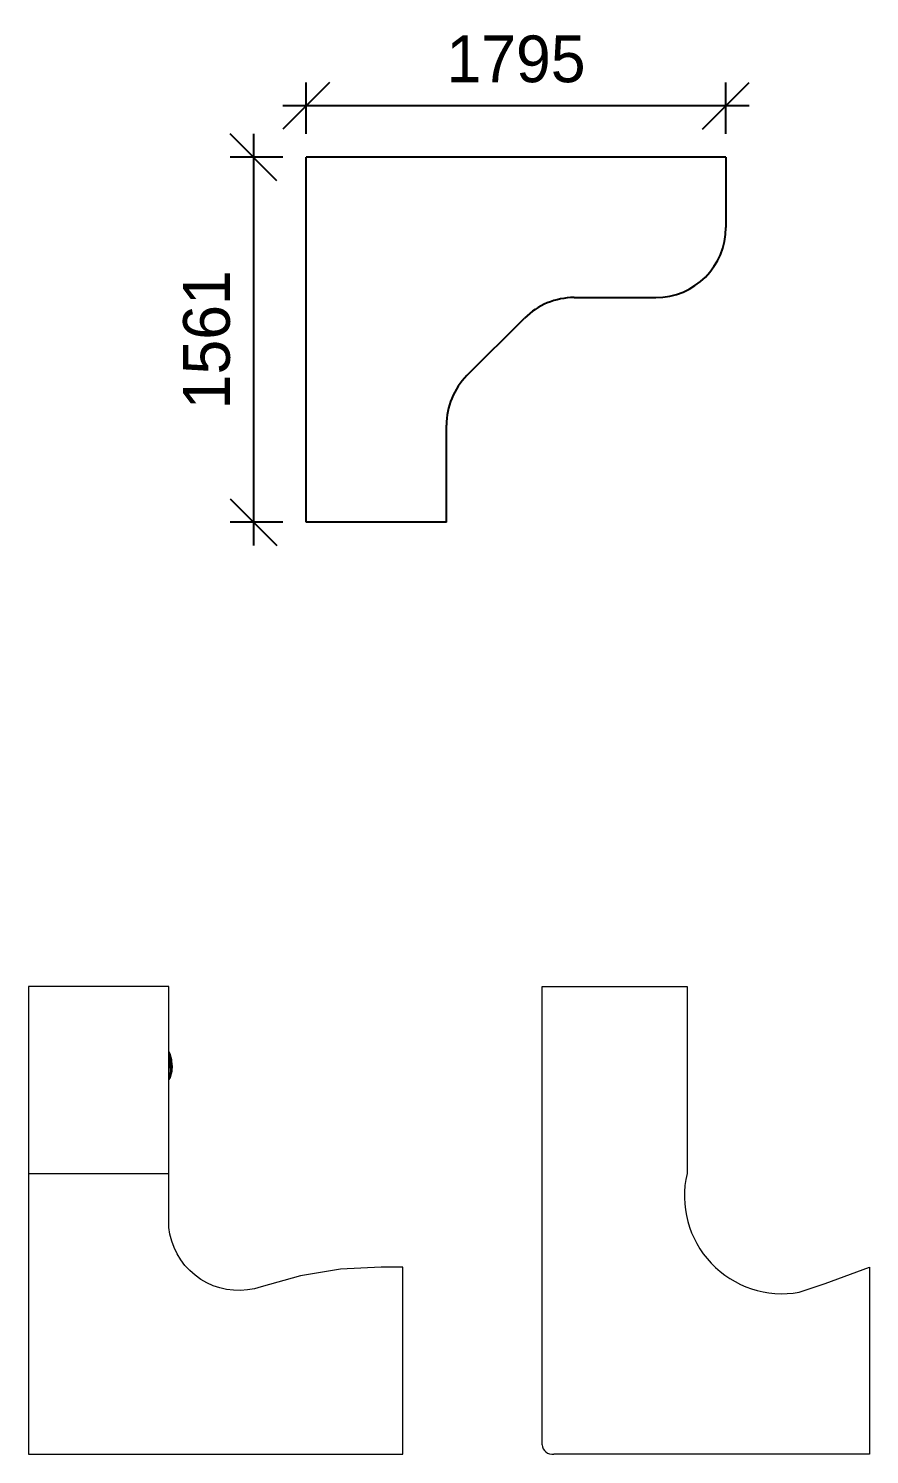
# Model space of a CAD drawing. Header units: millimetres. Extents: x 3103 to 179340, y -10977 to 70536.
# Drawn here: x 83571 to 87167, y 25022 to 31123 of the extents above; entities that cross this region are included whole.
import ezdxf

# ---------------------------------------------------------------- set-up
doc = ezdxf.new("R2010")
doc.units = ezdxf.units.MM
doc.header["$LTSCALE"] = 0.5
doc.layers.add('MEBEL', color=1, linetype='Continuous')
doc.layers.add('Интерьер - Мебель_Ном_пера__1', color=7, linetype='Continuous', lineweight=13)
doc.layers.add('Интерьер - Мебель_Ном_пера__2', color=7, linetype='Continuous', lineweight=15, true_color=0x7f7f7f)
doc.styles.add('WROMLATS', font='wromlats.shx', dxfattribs={"bigfont": 'bigfont.shx'})
doc.dimstyles.new('juka', dxfattribs={"dimscale": 100, "dimtxt": 2, "dimasz": 2, "dimexe": 1, "dimexo": 1, "dimgap": 1, "dimtad": 1, "dimtoh": 1, "dimdec": 0, "dimzin": 0, "dimdsep": 46, "dimtxsty": 'WROMLATS', "dimblk": 'OBLIQUE', "dimcen": -3, "dimdle": 1, "dimclrd": 256, "dimclre": 256, "dimclrt": 256, "dimadec": 0, "dimazin": 0, "dimtfac": 1, "dimtdec": 0, "dimtix": 1, "dimtmove": 2, "dimatfit": 3, "dimldrblk": 'ORIGIN2', "dimfxl": 1, "dimtvp": 2.5, "dimtolj": 1, "dimtzin": 0, "dimarcsym": 0})

# ---------------------------------------------------------------- blocks, each defined once
blk = doc.blocks.new('MOZAIK DESK 3')
at = {"layer": 'Интерьер - Мебель_Ном_пера__2', "linetype": 'Continuous'}
for p, q in [((-310, 100), (310, 100)), ((-310, -1860), (-310, 100)), ((310, 100), (310, -700)), ((900, -1170), (1090, -1100)), ((1090, -1100), (1090, -1900)), ((789.7, -1207.8), (790, -1207)), ((790, -1207), (900, -1170)), ((-310, -1860), (-310, -1860)), ((1090, -1900), (-260, -1900))]:
    blk.add_line(p, q, dxfattribs=at)
for centre, radius, start, end in [((717, -796), 418.2, 166.7281, 280.0081), ((-266.6, -1857), 43.5, 184.01814, 278.72614)]:
    blk.add_arc(centre, radius, start, end, dxfattribs=at)
blk = doc.blocks.new('Thor Desk EF')
at = {"layer": 'Интерьер - Мебель_Ном_пера__1', "linetype": 'Continuous'}
for p, q in [((-15, 865), (-15, 65)), ((585, 865), (-15, 865)), ((585, 65), (585, 865)), ((591.4, 577.5), (585, 587.7)), ((589, 577), (585, 584.7)), ((589, 577), (585, 583.7)), ((586.6, 576.5), (585, 579.8)), ((586.6, 576.5), (585, 579.3)), ((586.6, 576.5), (589, 577)), ((590.5, 552), (586.6, 576.5)), ((589, 577), (591.4, 577.5)), ((594, 552), (589, 577)), ((590.5, 552), (589, 577)), ((589, 527), (590.5, 552)), ((589, 527), (594, 552)), ((590.5, 552), (594, 552)), ((597.5, 552), (591.4, 577.5)), ((594, 552), (591.4, 577.5)), ((594, 552), (597.5, 552)), ((594, 527), (594, 552)), ((594, 527), (597.5, 552)), ((599, 527), (597.5, 552)), ((590.5, 502), (586.6, 477.5)), ((594, 502), (586.6, 477.5)), ((594, 527), (589, 527)), ((589, 527), (590.5, 502)), ((594, 502), (589, 477)), ((597.5, 502), (589, 477)), ((594, 527), (590.5, 502)), ((594, 502), (590.5, 502)), ((597.5, 502), (591.4, 476.5)), ((599, 527), (594, 527)), ((594, 527), (594, 502)), ((599, 527), (594, 502)), ((597.5, 502), (594, 502)), ((599, 527), (597.5, 502)), ((586.6, 477.5), (585, 474.7)), ((589, 477), (585, 470.3)), ((589, 477), (585, 471.1)), ((591.4, 476.5), (585, 466.3)), ((591.4, 476.5), (585, 467.5)), ((589, 477), (586.6, 477.5)), ((591.4, 476.5), (589, 477)), ((-15, 65), (-15, -1135)), ((-15, 65), (585, 65)), ((585.3, -165.1), (585, 65)), ((589.8, -194.7), (585.3, -165.1)), ((597.2, -223.7), (589.8, -194.7)), ((607.4, -251.9), (597.2, -223.7)), ((620.4, -278.9), (607.4, -251.9)), ((636, -304.4), (620.4, -278.9)), ((654.1, -328.3), (636, -304.4)), ((674.5, -350.2), (654.1, -328.3)), ((697, -370), (674.5, -350.2)), ((1319.3, -344.5), (1147.6, -372.7)), ((1493, -335), (1319.3, -344.5)), ((1585, -335), (1493, -335)), ((1585, -1135), (1585, -335)), ((721.3, -387.5), (697, -370)), ((747.3, -402.4), (721.3, -387.5)), ((774.6, -414.7), (747.3, -402.4)), ((803, -424.2), (774.6, -414.7)), ((832.2, -430.8), (803, -424.2)), ((980, -419.5), (951.2, -427.6)), ((1147.6, -372.7), (980, -419.5)), ((861.9, -434.5), (832.2, -430.8)), ((891.9, -435.2), (861.9, -434.5)), ((921.7, -432.9), (891.9, -435.2)), ((951.2, -427.6), (921.7, -432.9)), ((-15, -1135), (1585, -1135))]:
    blk.add_line(p, q, dxfattribs=at)
blk = doc.blocks.new('_Oblique')
at = {"color": 0, "lineweight": -2}
blk.add_line((-0.5, -0.5), (0.5, 0.5), dxfattribs=at)
blk = doc.blocks.new('*D717')
at = {"layer": 'Defpoints', "color": 0, "transparency": 16777216}
for p in [(84757.7, 30792.1), (84757.7, 30572.2), (86552.7, 30572.2)]:
    blk.add_point(p, dxfattribs=at)
at = {"layer": 'MEBEL', "lineweight": -2, "transparency": 16777216}
for p, q in [((84757.7, 30672.2), (84757.7, 30892.1)), ((86552.7, 30672.2), (86552.7, 30892.1)), ((86652.7, 30792.1), (84657.7, 30792.1))]:
    blk.add_line(p, q, dxfattribs=at)
at = {"layer": 'MEBEL', "lineweight": -2, "transparency": 16777216, "xscale": 200, "yscale": 200, "zscale": 200, "rotation": 180}
blk.add_blockref('_Oblique', (84757.7, 30792.1), dxfattribs=at)
at = {"layer": 'MEBEL', "lineweight": -2, "transparency": 16777216, "xscale": 200, "yscale": 200, "zscale": 200}
blk.add_blockref('_Oblique', (86552.7, 30792.1), dxfattribs=at)
at = {"layer": 'MEBEL', "transparency": 16777216, "insert": (85655.2, 30992.1), "char_height": 200, "attachment_point": 5, "style": 'WROMLATS'}
blk.add_mtext('\\A1;1795', dxfattribs=at)
blk = doc.blocks.new('_Origin2')
at = {"color": 0, "linetype": 'ByBlock', "lineweight": -2}
blk.add_line((-0.5, 0), (-1, 0), dxfattribs=at)
for radius in [0.5, 0.25]:
    blk.add_circle((0, 0), radius, dxfattribs=at)
blk = doc.blocks.new('*D718')
at = {"layer": 'Defpoints', "color": 0, "transparency": 16777216}
for p in [(84757.7, 30572.2), (84532.9, 29011.2), (84757.7, 29011.2)]:
    blk.add_point(p, dxfattribs=at)
at = {"layer": 'MEBEL', "lineweight": -2, "transparency": 16777216}
for p, q in [((84532.9, 30672.2), (84532.9, 28911.2)), ((84657.7, 30572.2), (84432.9, 30572.2)), ((84657.7, 29011.2), (84432.9, 29011.2))]:
    blk.add_line(p, q, dxfattribs=at)
at = {"layer": 'MEBEL', "lineweight": -2, "transparency": 16777216, "xscale": 200, "yscale": 200, "zscale": 200}
for p, rotation in [((84532.9, 30572.2), 90), ((84532.9, 29011.2), 270)]:
    blk.add_blockref('_Oblique', p, dxfattribs=dict(at, rotation=rotation))
at = {"layer": 'MEBEL', "transparency": 16777216, "insert": (84332.9, 29791.7), "char_height": 200, "attachment_point": 5, "rotation": 90, "style": 'WROMLATS'}
blk.add_mtext('\\A1;1561', dxfattribs=at)
blk = doc.blocks.new('ms_33')
for p, q in [((1795, 0), (0, 0)), ((0, -1561), (0, 0)), ((1795, 0), (1795, -300)), ((1146.1, -600), (1495, -600)), ((687.9, -934), (934, -687.9)), ((600, -1561), (600, -1146.1)), ((600, -1561), (0, -1561))]:
    blk.add_line(p, q)
for centre, start, end in [((1495, -300), 270, 0), ((1146.1, -900), 90, 135), ((900, -1146.1), 135, 180)]:
    blk.add_arc(centre, 300, start, end)

msp = doc.modelspace()

# ---------------------------------------------------------------- block references
at = {"layer": 'MEBEL'}
msp.add_blockref('ms_33', (84757.7, 30572.2), dxfattribs=at)
at = {"layer": 'MEBEL', "linetype": 'Continuous'}
for name, p in [('Thor Desk EF', (83585.5, 26159.3)), ('MOZAIK DESK 3', (86076.7, 26924.3))]:
    msp.add_blockref(name, p, dxfattribs=at)

# ---------------------------------------------------------------- dimensions: what is measured, and where the dimension line sits
at = {"layer": 'MEBEL'}
dim = msp.add_linear_dim(base=(84757.7, 30792.1), p1=(86552.7, 30572.2), p2=(84757.7, 30572.2), dimstyle='juka', dxfattribs=at)
dim.commit()
dim.dimension.update_dxf_attribs({"geometry": '*D717', "text_midpoint": (85655.2, 30992.1)})
dim = msp.add_linear_dim(base=(84532.9, 29011.2), p1=(84757.7, 30572.2), p2=(84757.7, 29011.2), angle=90, dimstyle='juka', dxfattribs=at)
dim.commit()
dim.dimension.update_dxf_attribs({"geometry": '*D718', "text_midpoint": (84332.9, 29791.7)})

doc.saveas('drawing.dxf')
